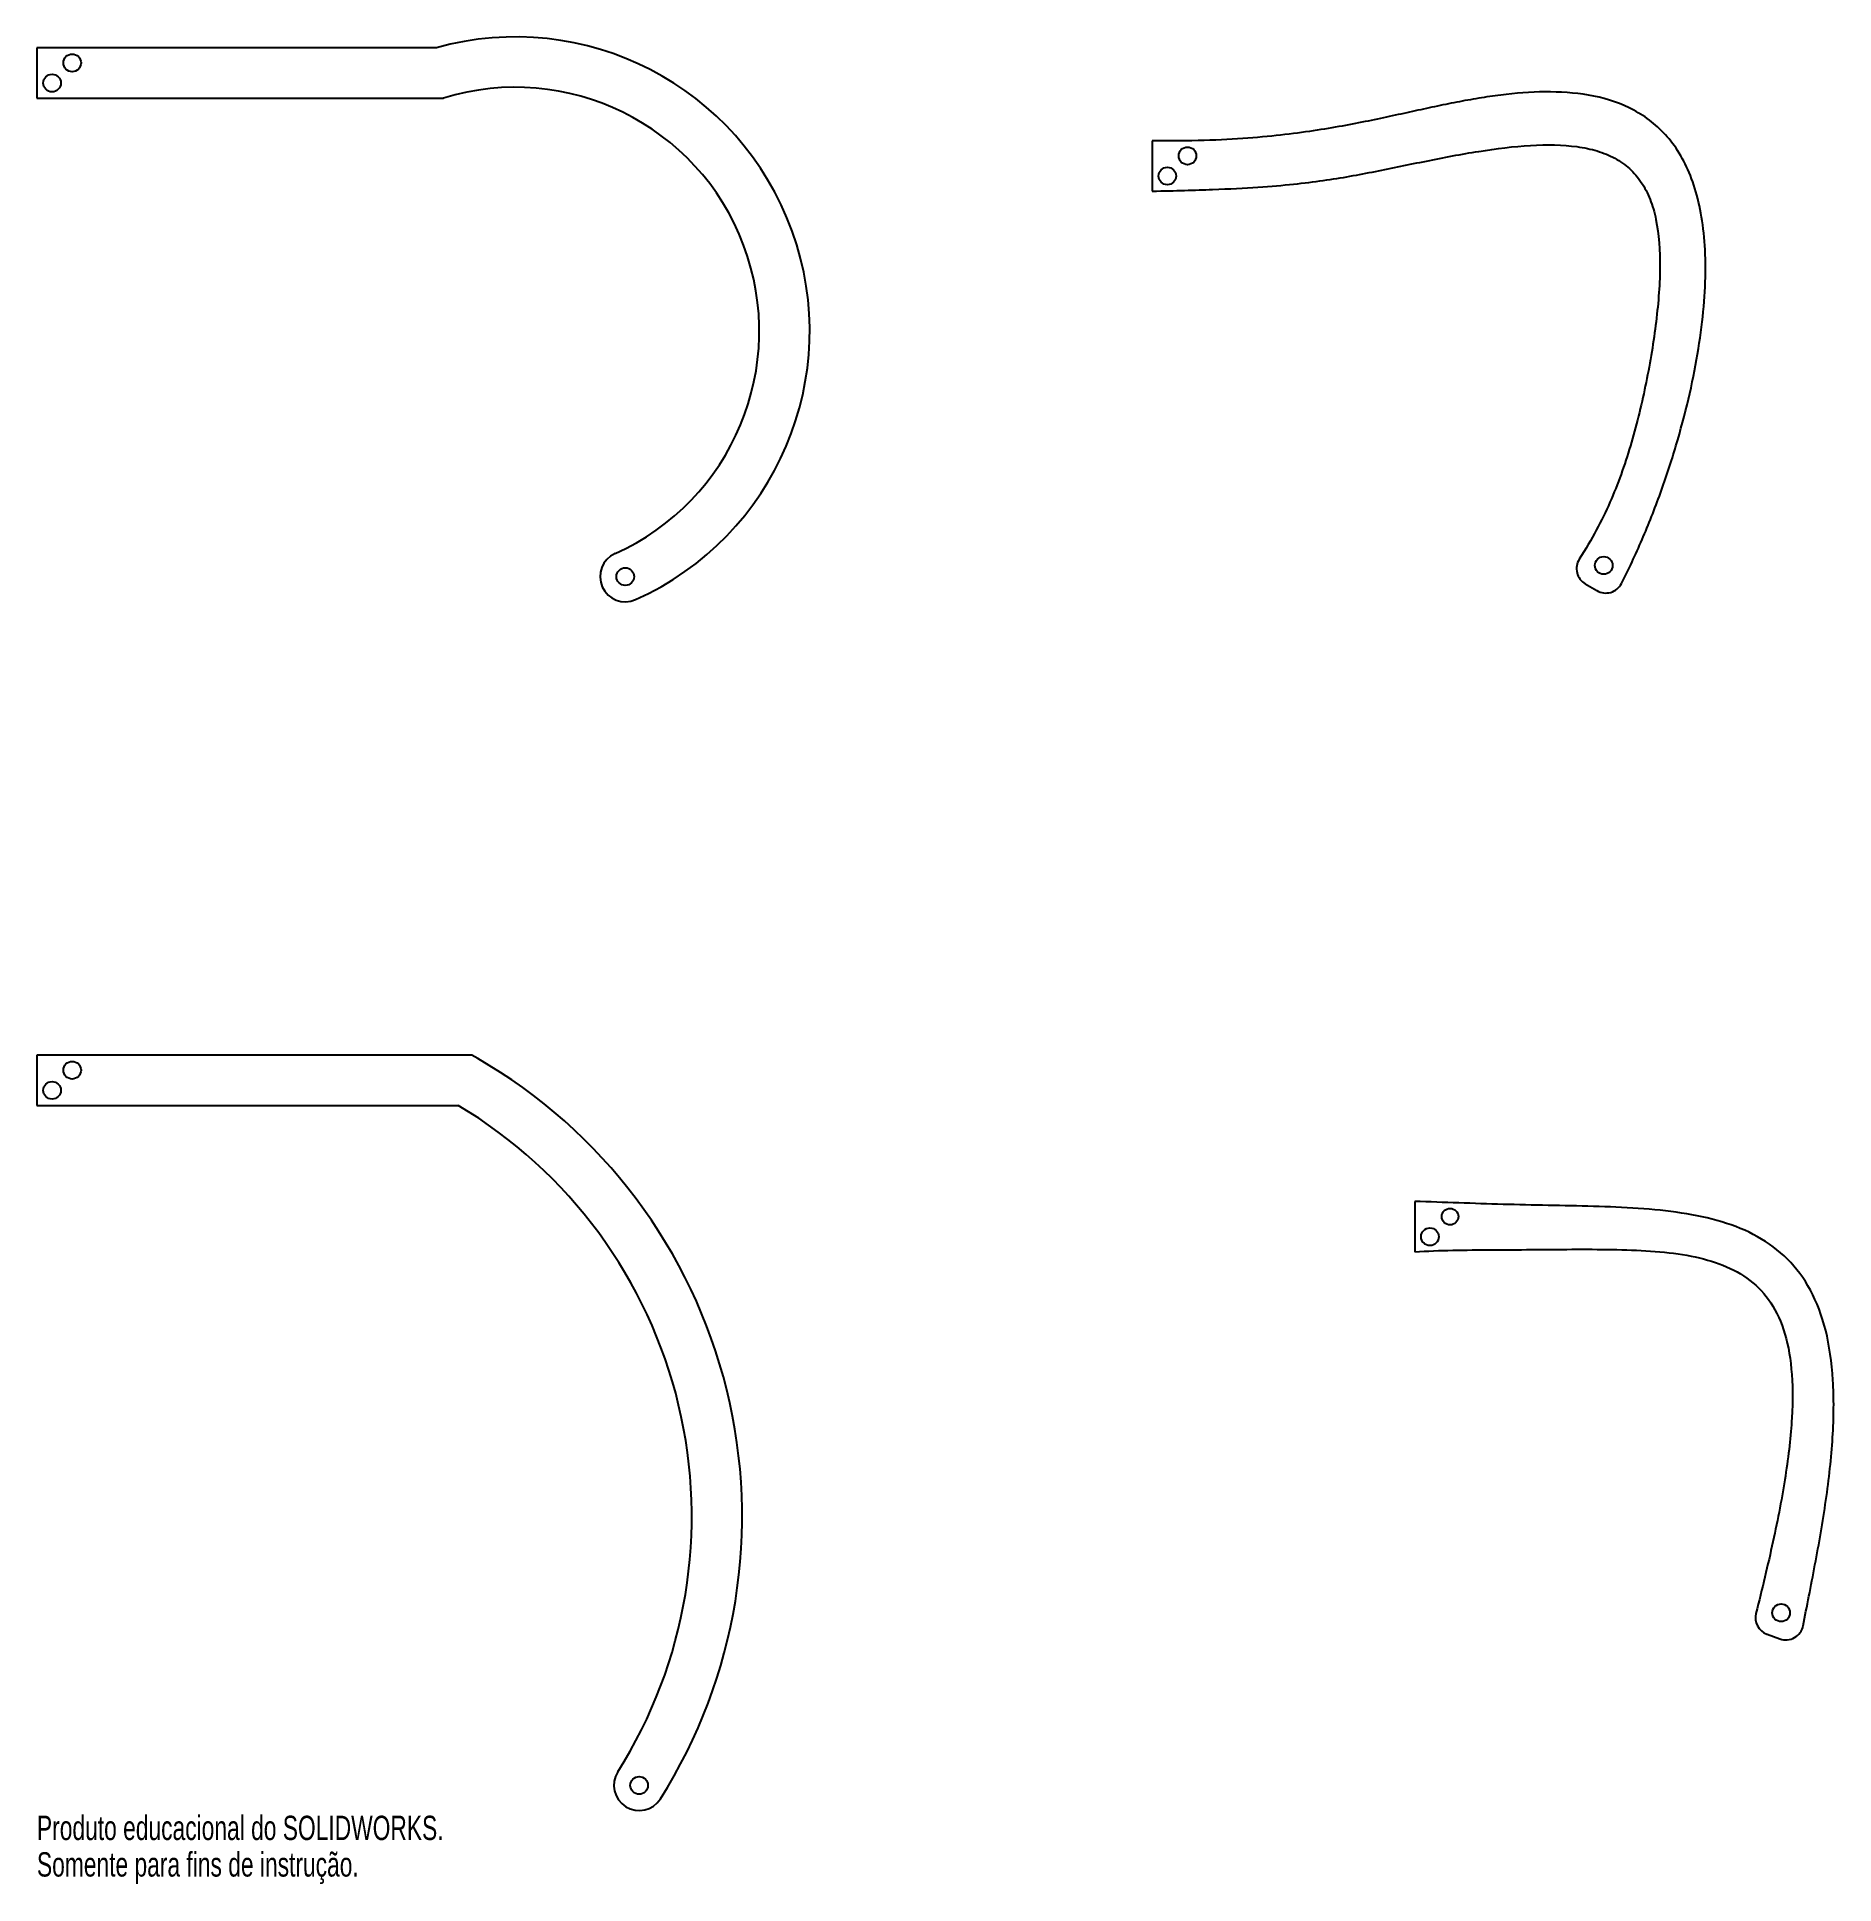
# Model space of a CAD drawing. Header units: millimetres. Extents: x -419 to -62, y -308 to 58.
import ezdxf

# ---------------------------------------------------------------- set-up
doc = ezdxf.new("R2010")
doc.units = ezdxf.units.MM
doc.styles.add('SLDTEXTSTYLE0', font='TXT', dxfattribs={"width": 0.7})

msp = doc.modelspace()

# ---------------------------------------------------------------- linework, layer by layer
at = {"color": 7, "linetype": 'Continuous', "lineweight": 25}
for p, q in [((-339.96, 56.25), (-419.26, 56.25)), ((-419.26, 56.25), (-419.26, 46.25)), ((-419.26, 46.25), (-338.53, 46.25)), ((-197.85, 37.79), (-197.85, 27.79)), ((-111.9, -50.17), (-109.59, -51.53)), ((-332.94, -143.75), (-419.26, -143.75)), ((-419.26, -143.75), (-419.26, -153.75)), ((-331.76, -144.42), (-332.94, -143.75)), ((-419.26, -153.75), (-335.62, -153.75)), ((-145.72, -172.82), (-145.72, -182.82)), ((-75.8, -258.74), (-73.26, -259.66))]:
    msp.add_line(p, q, dxfattribs=at)
for centre, radius in [((-412.26, 53.25), 1.75), ((-416.26, 49.25), 1.75), ((-190.85, 34.79), 1.75), ((-194.85, 30.79), 1.75), ((-302.46, -48.75), 1.75), ((-108.22, -46.53), 1.75), ((-412.26, -146.75), 1.75), ((-416.26, -150.75), 1.75), ((-138.72, -175.82), 1.64), ((-142.72, -179.82), 1.75), ((-73, -254.48), 1.75), ((-299.71, -288.75), 1.75)]:
    msp.add_circle(centre, radius, dxfattribs=at)
for centre, radius, start, end in [((-324.26, 0), 58.4, 294.0974, 105.5948), ((-324.26, 0), 48.4, 294.0974, 107.1412), ((-302.46, -48.75), 5, 114.0974, 294.0974), ((-110.12, -47.16), 3.5, 147.6705, 239.5329), ((-107.81, -48.51), 3.5, 239.5329, 332.7145), ((-384.26, -235.35), 105, 327.7256, 60), ((-384.26, -235.35), 95, 327.7256, 59.2016), ((-74.61, -255.45), 3.5, 165.7963, 250.0342), ((-72.06, -256.37), 3.5, 250.0342, 349.0506), ((-299.71, -288.75), 5, 147.7256, 327.7256)]:
    msp.add_arc(centre, radius, start, end, dxfattribs=at)
for points, knots in [([(-104.7, -50.12), (-103.27, -47.34), (-101.9, -44.41), (-99.31, -38.39), (-98.09, -35.3), (-95.84, -29.06), (-94.81, -25.92), (-92.95, -19.67), (-92.12, -16.56), (-90.69, -10.46), (-90.08, -7.47), (-89.09, -1.67), (-88.72, 1.15), (-88.19, 6.56), (-88.05, 9.15), (-87.99, 14.09), (-88.08, 16.44), (-88.48, 20.86), (-88.79, 22.93), (-89.63, 26.8), (-90.15, 28.6), (-92.02, 33.57), (-93.65, 36.33), (-97.55, 40.82), (-99.8, 42.56), (-104.72, 45.19), (-107.39, 46.08), (-112.95, 47.21), (-115.84, 47.46), (-121.68, 47.52), (-124.63, 47.32), (-129.03, 46.82), (-130.49, 46.62), (-133.41, 46.17), (-134.86, 45.92), (-137.77, 45.38), (-139.23, 45.08), (-142.15, 44.48), (-143.61, 44.16), (-146.58, 43.52), (-148.08, 43.18), (-151.16, 42.51), (-152.74, 42.17), (-156, 41.5), (-157.7, 41.16), (-161.26, 40.51), (-163.12, 40.19), (-167.11, 39.57), (-169.22, 39.28), (-173.78, 38.75), (-176.22, 38.51), (-181.54, 38.11), (-184.41, 37.95), (-190.7, 37.76), (-194.11, 37.73), (-197.85, 37.79)], [0, 0, 0, 0, 0.03125, 0.03125, 0.0625, 0.0625, 0.09375, 0.09375, 0.125, 0.125, 0.15625, 0.15625, 0.1875, 0.1875, 0.21875, 0.21875, 0.25, 0.25, 0.28125, 0.28125, 0.3125, 0.3125, 0.375, 0.375, 0.4375, 0.4375, 0.5, 0.5, 0.5625, 0.5625, 0.625, 0.625, 0.65625, 0.65625, 0.6875, 0.6875, 0.71875, 0.71875, 0.75, 0.75, 0.78125, 0.78125, 0.8125, 0.8125, 0.84375, 0.84375, 0.875, 0.875, 0.90625, 0.90625, 0.9375, 0.9375, 0.96875, 0.96875, 1, 1, 1, 1]), ([(-197.85, 27.79), (-193.23, 27.87), (-189.32, 27.98), (-182.47, 28.24), (-179.52, 28.39), (-174.26, 28.75), (-171.95, 28.95), (-167.69, 29.39), (-165.75, 29.64), (-162.05, 30.16), (-160.3, 30.45), (-156.88, 31.05), (-155.2, 31.37), (-151.86, 32.03), (-150.19, 32.37), (-146.83, 33.07), (-145.13, 33.42), (-141.7, 34.11), (-139.98, 34.45), (-136.5, 35.1), (-134.75, 35.41), (-129.53, 36.24), (-126.07, 36.67), (-119.48, 37.05), (-116.35, 37.01), (-112.11, 36.42), (-110.77, 36.14), (-108.26, 35.38), (-107.09, 34.9), (-104.95, 33.73), (-103.97, 33.05), (-102.22, 31.45), (-101.44, 30.55), (-100.09, 28.51), (-99.51, 27.39), (-98.54, 24.92), (-98.15, 23.58), (-97.26, 19.27), (-97.02, 16), (-97.1, 8.9), (-97.41, 5.07), (-98.17, -0.86), (-98.47, -2.87), (-99.16, -6.89), (-99.54, -8.92), (-100.38, -12.94), (-100.83, -14.95), (-101.82, -18.9), (-102.35, -20.86), (-103.49, -24.7), (-104.1, -26.59), (-105.45, -30.32), (-106.18, -32.16), (-107.8, -35.83), (-108.69, -37.66), (-110.7, -41.38), (-111.81, -43.28), (-113.08, -45.28)], [0, 0, 0, 0, 0.03125, 0.03125, 0.0625, 0.0625, 0.09375, 0.09375, 0.125, 0.125, 0.15625, 0.15625, 0.1875, 0.1875, 0.21875, 0.21875, 0.25, 0.25, 0.28125, 0.28125, 0.3125, 0.3125, 0.375, 0.375, 0.4375, 0.4375, 0.46875, 0.46875, 0.5, 0.5, 0.53125, 0.53125, 0.5625, 0.5625, 0.59375, 0.59375, 0.625, 0.625, 0.6875, 0.6875, 0.75, 0.75, 0.78125, 0.78125, 0.8125, 0.8125, 0.84375, 0.84375, 0.875, 0.875, 0.90625, 0.90625, 0.9375, 0.9375, 0.96875, 0.96875, 1, 1, 1, 1]), ([(-68.63, -257.04), (-68.27, -255.16), (-67.88, -253.2), (-67.08, -249.17), (-66.67, -247.09), (-65.88, -242.87), (-65.49, -240.74), (-64.76, -236.45), (-64.41, -234.31), (-63.5, -227.91), (-63.03, -223.7), (-62.53, -215.67), (-62.49, -211.85), (-62.93, -204.73), (-63.41, -201.44), (-64.9, -195.47), (-65.91, -192.8), (-68.45, -188.07), (-69.98, -186.01), (-73.51, -182.49), (-75.5, -181.02), (-79.88, -178.59), (-82.26, -177.63), (-87.32, -176.1), (-90, -175.53), (-95.55, -174.68), (-98.43, -174.39), (-104.29, -173.99), (-107.27, -173.87), (-113.26, -173.7), (-116.27, -173.64), (-122.26, -173.53), (-125.24, -173.47), (-131.15, -173.31), (-134.07, -173.21), (-139.9, -173), (-142.8, -172.89), (-145.72, -172.82)], [0, 0, 0, 0, 0.03125, 0.03125, 0.0625, 0.0625, 0.09375, 0.09375, 0.125, 0.125, 0.1875, 0.1875, 0.25, 0.25, 0.3125, 0.3125, 0.375, 0.375, 0.4375, 0.4375, 0.5, 0.5, 0.5625, 0.5625, 0.625, 0.625, 0.6875, 0.6875, 0.75, 0.75, 0.8125, 0.8125, 0.875, 0.875, 0.9375, 0.9375, 1, 1, 1, 1]), ([(-145.72, -182.82), (-143.24, -182.64), (-140.74, -182.55), (-135.65, -182.45), (-133.07, -182.43), (-127.85, -182.4), (-125.2, -182.39), (-119.87, -182.35), (-117.19, -182.33), (-111.85, -182.3), (-109.2, -182.31), (-103.97, -182.39), (-101.39, -182.48), (-93.93, -183.01), (-89.29, -183.72), (-83.29, -185.93), (-81.46, -186.86), (-78.17, -189.2), (-76.73, -190.61), (-74.28, -194), (-73.28, -195.98), (-71.76, -200.56), (-71.25, -203.16), (-70.7, -209.01), (-70.67, -212.25), (-71.07, -219.35), (-71.51, -223.2), (-72.79, -231.45), (-73.63, -235.83), (-75.63, -244.98), (-76.77, -249.75), (-78, -254.59)], [0, 0, 0, 0, 0.0625, 0.0625, 0.125, 0.125, 0.1875, 0.1875, 0.25, 0.25, 0.3125, 0.3125, 0.375, 0.375, 0.5, 0.5, 0.5625, 0.5625, 0.625, 0.625, 0.6875, 0.6875, 0.75, 0.75, 0.8125, 0.8125, 0.875, 0.875, 0.9375, 0.9375, 1, 1, 1, 1])]:
    msp.add_open_spline(points, degree=3, knots=knots, dxfattribs=at)

# ---------------------------------------------------------------- texts
at = {"color": 7, "linetype": 'Continuous', "char_height": 4.8336, "attachment_point": 1, "style": 'SLDTEXTSTYLE0'}
for s, insert in [('Produto educacional do SOLIDWORKS.', (-419.26, -294.77)), ('Somente para fins de instrução.', (-419.26, -302.02))]:
    msp.add_mtext(s, dxfattribs=dict(at, insert=insert))

doc.saveas('drawing.dxf')
